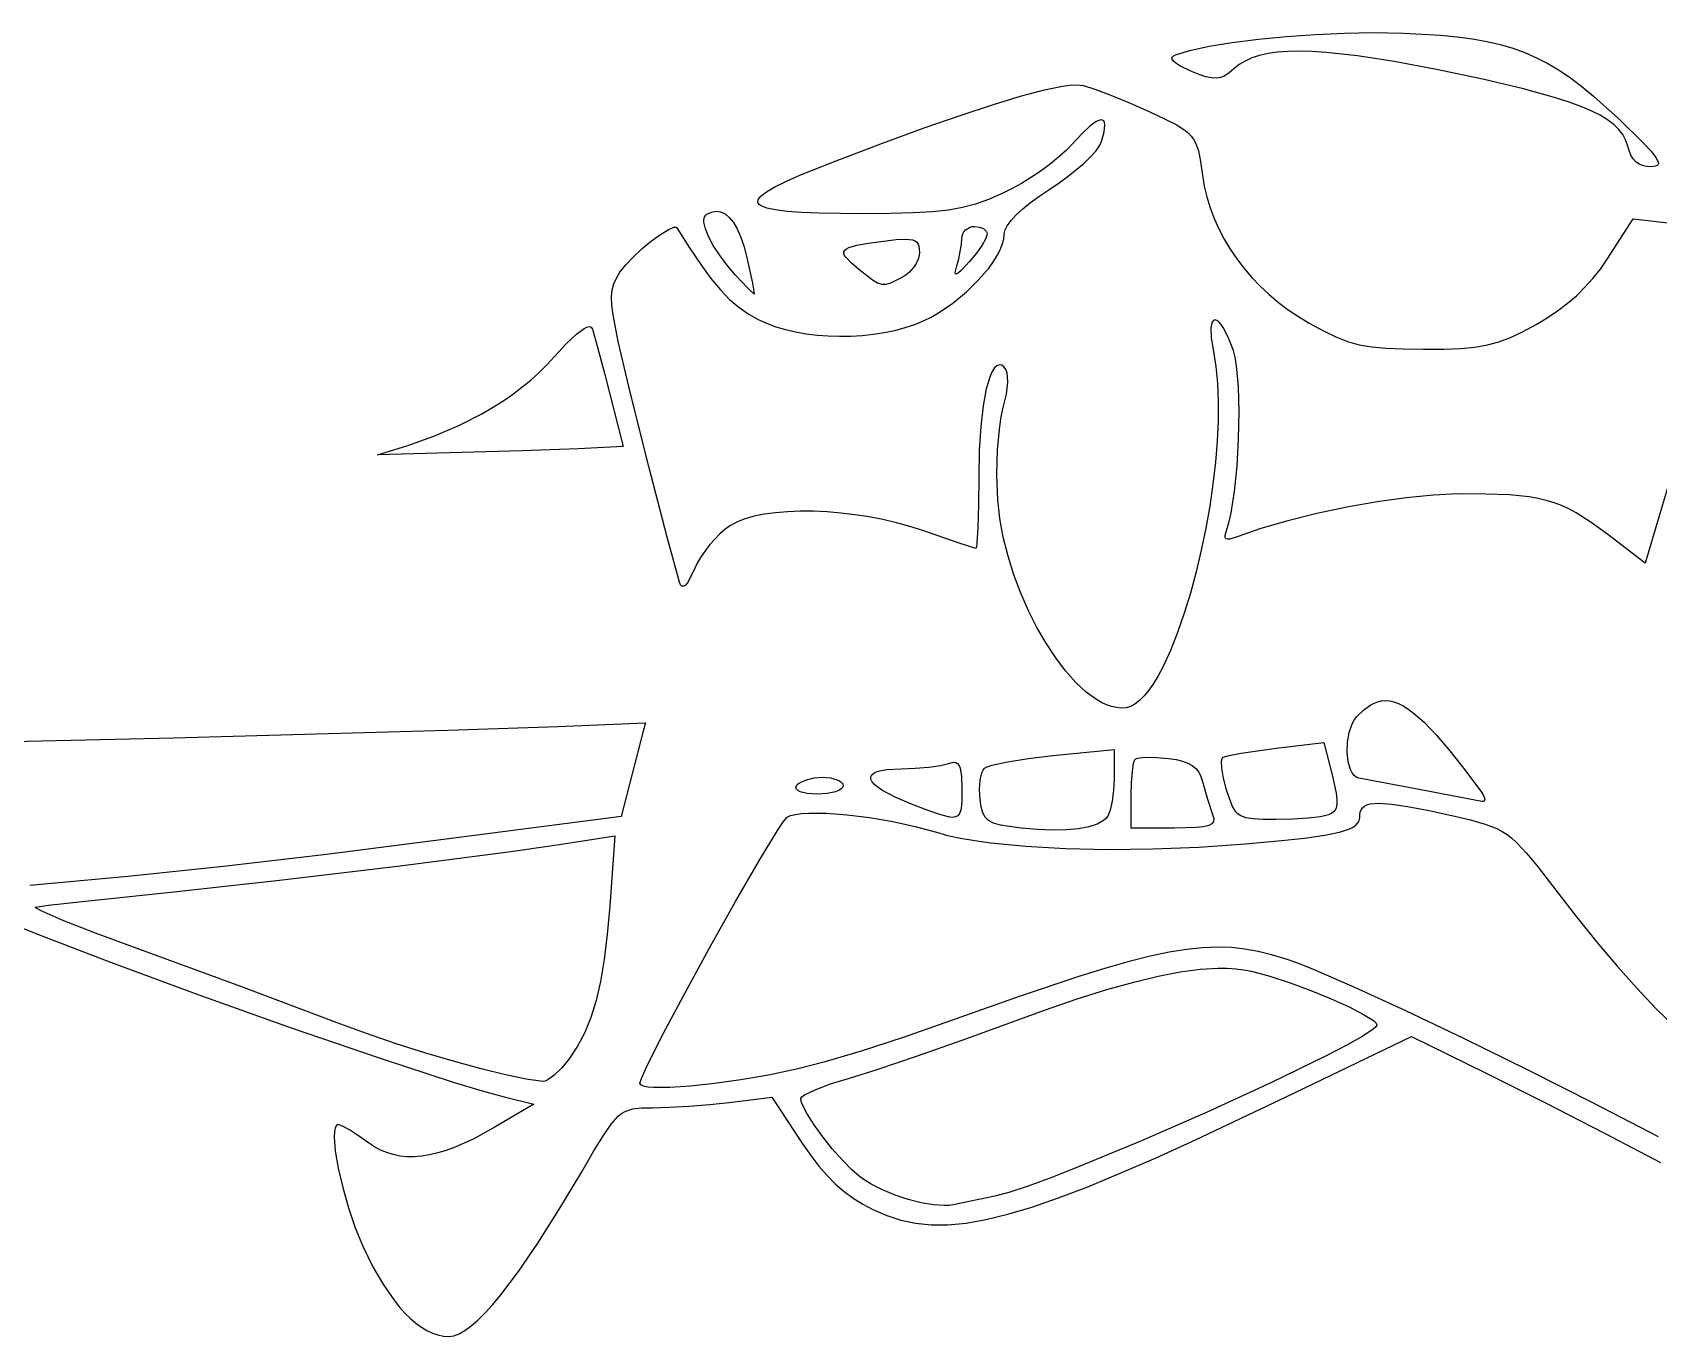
# Model space of a CAD drawing. Extents: x -996 to 1206, y -603 to 900.
# Drawn here: x -230 to 300, y 128 to 552 of the extents above; entities that cross this region are included whole.
import ezdxf

# ---------------------------------------------------------------- set-up
doc = ezdxf.new("R2010")
doc.units = 0

msp = doc.modelspace()

# ---------------------------------------------------------------- linework, layer by layer
at = {"layer": 'Layer 1'}
for p, q in [((169.463377, 550.04179), (178.582103, 550.928569)), ((178.582103, 550.928569), (188.04726, 551.604852)), ((188.04726, 551.604852), (197.558858, 552.042029)), ((197.558858, 552.042029), (206.816906, 552.21149)), ((206.816906, 552.21149), (216.703518, 552.035101)), ((206.816906, 552.21149), (206.816906, 552.21149)), ((216.703518, 552.035101), (228.807764, 551.319644)), ((228.807764, 551.319644), (234.179927, 550.792719)), ((234.179927, 550.792719), (239.164832, 550.126645)), ((142.452601, 544.961906), (147.185695, 546.404573)), ((147.185695, 546.404573), (153.465183, 547.751182)), ((153.465183, 547.751182), (160.991074, 548.973124)), ((160.991074, 548.973124), (169.463377, 550.04179)), ((172.629833, 545.361577), (169.85269, 544.736445)), ((175.716813, 545.804105), (172.629833, 545.361577)), ((179.131064, 546.063969), (175.716813, 545.804105)), ((182.890022, 546.141108), (179.131064, 546.063969)), ((187.011119, 546.035464), (182.890022, 546.141108)), ((191.511792, 545.746975), (187.011119, 546.035464)), ((201.721601, 544.621226), (191.511792, 545.746975)), ((239.164832, 550.126645), (243.812019, 549.30166)), ((243.812019, 549.30166), (248.171022, 548.297999)), ((248.171022, 548.297999), (252.291381, 547.095899)), ((252.291381, 547.095899), (256.222633, 545.675597)), ((256.222633, 545.675597), (260.014314, 544.017329)), ((141.32287, 544.069142), (141.686531, 544.552805)), ((141.360408, 543.512305), (141.32287, 544.069142)), ((141.797937, 542.883682), (141.360408, 543.512305)), ((141.686531, 544.552805), (142.452601, 544.961906)), ((142.634249, 542.18466), (141.797937, 542.883682)), ((143.868135, 541.416626), (142.634249, 542.18466)), ((147.523795, 539.679073), (143.868135, 541.416626)), ((161.493795, 540.411073), (159.961474, 539.107415)), ((163.205937, 541.766023), (161.493795, 540.411073)), ((165.158177, 542.938608), (163.205937, 541.766023)), ((167.36795, 543.928769), (165.158177, 542.938608)), ((169.85269, 544.736445), (167.36795, 543.928769)), ((213.658925, 542.763382), (201.721601, 544.621226)), ((227.46324, 540.172962), (213.658925, 542.763382)), ((242.953511, 536.932328), (227.46324, 540.172962)), ((260.014314, 544.017329), (263.715963, 542.101333)), ((263.715963, 542.101333), (267.377117, 539.907844)), ((99.804911, 533.514413), (105.744352, 534.719954)), ((105.744352, 534.719954), (108.128559, 535.037205)), ((108.128559, 535.037205), (110.120517, 535.163518)), ((110.120517, 535.163518), (111.468428, 535.123312)), ((110.120517, 535.163518), (110.120517, 535.163518)), ((111.468428, 535.123312), (112.545851, 534.951851)), ((112.545851, 534.951851), (116.195969, 533.785342)), ((150.208807, 538.596285), (147.523795, 539.679073)), ((152.418506, 537.838188), (150.208807, 538.596285)), ((154.25644, 537.410191), (152.418506, 537.838188)), ((155.826156, 537.317706), (154.25644, 537.410191)), ((157.231202, 537.566141), (155.826156, 537.317706)), ((158.575125, 538.160907), (157.231202, 537.566141)), ((159.961474, 539.107415), (158.575125, 538.160907)), ((255.815587, 533.904424), (242.953511, 536.932328)), ((267.377117, 539.907844), (271.047313, 537.417099)), ((271.047313, 537.417099), (274.776088, 534.609335)), ((83.281971, 528.831559), (92.313637, 531.550434)), ((92.313637, 531.550434), (99.804911, 533.514413)), ((116.195969, 533.785342), (121.485575, 531.776382)), ((121.485575, 531.776382), (127.705027, 529.207621)), ((266.260975, 531.005334), (255.815587, 533.904424)), ((270.643507, 529.577869), (266.260975, 531.005334)), ((274.501181, 528.151139), (270.643507, 529.577869)), ((274.776088, 534.609335), (278.61298, 531.464789)), ((278.61298, 531.464789), (286.809265, 524.086295)), ((60.643234, 521.143281), (72.721356, 525.361328)), ((72.721356, 525.361328), (83.281971, 528.831559)), ((127.705027, 529.207621), (134.144684, 526.361712)), ((134.144684, 526.361712), (139.103313, 524.055252)), ((277.860437, 526.714653), (274.501181, 528.151139)), ((280.747712, 525.257921), (277.860437, 526.714653)), ((283.189445, 523.770455), (280.747712, 525.257921)), ((286.809265, 524.086295), (294.798671, 516.325637)), ((47.059048, 516.180961), (60.643234, 521.143281)), ((112.059177, 519.303139), (108.956351, 515.945962)), ((114.645557, 521.730083), (112.059177, 519.303139)), ((116.699595, 523.225702), (114.645557, 521.730083)), ((117.522021, 523.623922), (116.699595, 523.225702)), ((118.205401, 523.7889), (117.522021, 523.623922)), ((118.74775, 523.7205), (118.205401, 523.7889)), ((118.428434, 516.695601), (119.27449, 519.873028)), ((119.147081, 523.418584), (118.74775, 523.7205)), ((119.401406, 522.883015), (119.147081, 523.418584)), ((119.27449, 519.873028), (119.508741, 522.113658)), ((119.508741, 522.113658), (119.401406, 522.883015)), ((139.103313, 524.055252), (142.882031, 522.123615)), ((142.882031, 522.123615), (145.667792, 520.34209)), ((145.667792, 520.34209), (146.746735, 519.437397)), ((146.746735, 519.437397), (147.647546, 518.485966)), ((285.212074, 522.241765), (283.189445, 523.770455)), ((286.842038, 520.66136), (285.212074, 522.241765)), ((288.105775, 519.018751), (286.842038, 520.66136)), ((289.029723, 517.303448), (288.105775, 519.018751)), ((31.98024, 510.477907), (47.059048, 516.180961)), ((106.968177, 513.884695), (104.541565, 511.703204)), ((108.956351, 515.945962), (106.968177, 513.884695)), ((114.822933, 511.758183), (116.521875, 513.64539)), ((116.521875, 513.64539), (117.746674, 515.312313)), ((117.746674, 515.312313), (118.428434, 516.695601)), ((147.647546, 518.485966), (148.393595, 517.459706)), ((148.393595, 517.459706), (149.008249, 516.33053)), ((149.008249, 516.33053), (149.936852, 513.651072)), ((149.936852, 513.651072), (150.620309, 510.222879)), ((289.64032, 515.504962), (289.029723, 517.303448)), ((290.156965, 513.791832), (289.64032, 515.504962)), ((290.78711, 512.330892), (290.156965, 513.791832)), ((294.798671, 516.325637), (297.31429, 513.618849)), ((297.31429, 513.618849), (298.918164, 511.584116)), ((20.2136, 505.756672), (31.98024, 510.477907)), ((101.770442, 509.467703), (98.748736, 507.244406)), ((104.541565, 511.703204), (101.770442, 509.467703)), ((107.5702, 505.408353), (112.718743, 509.714041)), ((112.718743, 509.714041), (114.822933, 511.758183)), ((150.620309, 510.222879), (151.245573, 505.82124)), ((291.537529, 511.115891), (290.78711, 512.330892)), ((292.414999, 510.140577), (291.537529, 511.115891)), ((293.426293, 509.398699), (292.414999, 510.140577)), ((294.578188, 508.884003), (293.426293, 509.398699)), ((295.877457, 508.59024), (294.578188, 508.884003)), ((297.330876, 508.511157), (295.877457, 508.59024)), ((298.81665, 508.684958), (297.330876, 508.511157)), ((299.304715, 508.894616), (298.81665, 508.684958)), ((298.918164, 511.584116), (299.666027, 510.138709)), ((299.613611, 509.199899), (299.304715, 508.894616)), ((299.736371, 509.61115), (299.613611, 509.199899)), ((299.666027, 510.138709), (299.736371, 509.61115)), ((12.034327, 501.935049), (15.672923, 503.738611)), ((15.672923, 503.738611), (20.2136, 505.756672)), ((92.329285, 503.099281), (89.119394, 501.309883)), ((95.570375, 505.099527), (92.329285, 503.099281)), ((98.748736, 507.244406), (95.570375, 505.099527)), ((101.627407, 501.235129), (104.663637, 503.273508)), ((104.663637, 503.273508), (107.5702, 505.408353)), ((151.245573, 505.82124), (151.847309, 502.235855)), ((6.478788, 497.161541), (6.58343, 497.707308)), ((6.58343, 497.707308), (6.918833, 498.296295)), ((6.918833, 498.296295), (7.48434, 498.929802)), ((7.48434, 498.929802), (9.303053, 500.335581)), ((9.303053, 500.335581), (12.034327, 501.935049)), ((81.588963, 497.894671), (77.414129, 496.390579)), ((86.034629, 499.797545), (81.588963, 497.894671)), ((89.119394, 501.309883), (86.034629, 499.797545)), ((95.3133, 496.845096), (98.275918, 499.002443)), ((98.275918, 499.002443), (101.627407, 501.235129)), ((151.847309, 502.235855), (152.6935, 498.678495)), ((152.6935, 498.678495), (153.776636, 495.159571)), ((-10.88351, 492.054712), (-10.573606, 492.646202)), ((-10.573606, 492.646202), (-10.097316, 493.077129)), ((-10.097316, 493.077129), (-8.611952, 493.784575)), ((-8.611952, 493.784575), (-7.160455, 494.056073)), ((-7.160455, 494.056073), (-5.634504, 493.867092)), ((-7.160455, 494.056073), (-7.160455, 494.056073)), ((-5.634504, 493.867092), (-4.167521, 493.187191)), ((-4.167521, 493.187191), (-2.769579, 492.02692)), ((6.605562, 496.657693), (6.478788, 497.161541)), ((6.964406, 496.194464), (6.605562, 496.657693)), ((7.555975, 495.770553), (6.964406, 496.194464)), ((9.439911, 495.035483), (7.555975, 495.770553)), ((12.262609, 494.442079), (9.439911, 495.035483)), ((16.029309, 493.979936), (12.262609, 494.442079)), ((20.745252, 493.638649), (16.029309, 493.979936)), ((26.415677, 493.407814), (20.745252, 493.638649)), ((40.640934, 493.235879), (26.415677, 493.407814)), ((49.720151, 493.286494), (40.640934, 493.235879)), ((57.204664, 493.467544), (49.720151, 493.286494)), ((63.405396, 493.823752), (57.204664, 493.467544)), ((68.633269, 494.399844), (63.405396, 493.823752)), ((73.199206, 495.240545), (68.633269, 494.399844)), ((77.414129, 496.390579), (73.199206, 495.240545)), ((88.937428, 491.001556), (90.62618, 492.827006)), ((90.62618, 492.827006), (92.757429, 494.780735)), ((92.757429, 494.780735), (95.3133, 496.845096)), ((153.776636, 495.159571), (155.089209, 491.689498)), ((-25.203359, 486.480771), (-22.68896, 488.030909)), ((-22.68896, 488.030909), (-20.810927, 488.814434)), ((-20.810927, 488.814434), (-20.190521, 488.856461)), ((-20.190521, 488.856461), (-19.825178, 488.632129)), ((-19.825178, 488.632129), (-15.721752, 482.160884)), ((-11.032365, 491.313959), (-10.88351, 492.054712)), ((-11.025507, 490.435242), (-11.032365, 491.313959)), ((-10.565995, 488.309108), (-11.025507, 490.435242)), ((-9.547664, 485.766702), (-10.565995, 488.309108)), ((-2.769579, 492.02692), (-1.45075, 490.396833)), ((-1.45075, 490.396833), (-0.221109, 488.30748)), ((-0.221109, 488.30748), (0.909272, 485.769414)), ((73.237565, 486.710692), (73.620006, 487.374246)), ((73.620006, 487.374246), (74.126061, 487.95288)), ((74.126061, 487.95288), (75.441251, 488.791658)), ((75.441251, 488.791658), (76.216501, 489.019939)), ((76.216501, 489.019939), (77.047601, 489.099573)), ((77.047601, 489.099573), (78.653935, 488.906181)), ((77.047601, 489.099573), (77.047601, 489.099573)), ((78.653935, 488.906181), (79.969119, 488.379561)), ((79.969119, 488.379561), (80.857621, 487.599989)), ((80.857621, 487.599989), (81.099511, 487.140432)), ((81.099511, 487.140432), (81.183906, 486.64774)), ((86.704907, 486.471351), (86.958916, 487.806082)), ((86.958916, 487.806082), (87.709048, 489.322033)), ((87.709048, 489.322033), (88.937428, 491.001556)), ((155.089209, 491.689498), (156.62371, 488.278689)), ((156.62371, 488.278689), (158.372631, 484.937557)), ((283.034542, 478.410407), (291.527682, 491.516073)), ((291.527682, 491.516073), (305.656432, 489.919768)), ((-34.005553, 479.222862), (-31.117575, 481.87753)), ((-31.117575, 481.87753), (-28.098204, 484.363239)), ((-28.098204, 484.363239), (-25.203359, 486.480771)), ((-15.721752, 482.160884), (-12.06465, 476.719355)), ((-8.0132, 482.898415), (-9.547664, 485.766702)), ((-6.005293, 479.794639), (-8.0132, 482.898415)), ((0.909272, 485.769414), (1.930319, 482.793187)), ((1.930319, 482.793187), (2.831961, 479.389351)), ((34.814255, 481.369824), (35.361775, 481.823029)), ((35.361775, 481.823029), (36.186024, 482.233265)), ((36.186024, 482.233265), (38.697121, 482.962477)), ((38.697121, 482.962477), (42.412379, 483.632758)), ((42.412379, 483.632758), (47.396629, 484.319406)), ((47.396629, 484.319406), (51.551289, 484.788396)), ((51.551289, 484.788396), (54.610934, 484.945601)), ((54.610934, 484.945601), (56.902538, 484.697074)), ((54.610934, 484.945601), (54.610934, 484.945601)), ((56.902538, 484.697074), (57.690465, 484.387746)), ((57.690465, 484.387746), (58.275353, 483.944005)), ((58.275353, 483.944005), (58.683861, 483.357573)), ((58.683861, 483.357573), (58.942646, 482.620171)), ((58.942646, 482.620171), (59.117684, 480.659351)), ((72.440743, 480.943175), (72.785, 483.274209)), ((72.785, 483.274209), (72.911295, 485.192545)), ((72.911295, 485.192545), (72.995681, 485.978147)), ((72.995681, 485.978147), (73.237565, 486.710692)), ((79.498591, 483.004582), (77.673146, 480.408476)), ((80.731333, 485.182129), (79.498591, 483.004582)), ((81.183906, 486.64774), (80.731333, 485.182129)), ((85.377713, 481.468606), (86.101025, 483.254859)), ((86.101025, 483.254859), (86.550431, 484.92998)), ((86.550431, 484.92998), (86.704907, 486.471351)), ((158.372631, 484.937557), (160.328463, 481.676516)), ((-38.363649, 474.203518), (-36.506217, 476.598452)), ((-36.506217, 476.598452), (-34.005553, 479.222862)), ((-12.06465, 476.719355), (-8.744916, 472.184672)), ((-3.56663, 476.545765), (-6.005293, 479.794639)), ((-0.7399, 473.242184), (-3.56663, 476.545765)), ((2.831961, 479.389351), (4.743131, 470.66364)), ((34.516985, 480.296858), (34.53536, 480.864238)), ((34.751027, 479.658272), (34.516985, 480.296858)), ((34.53536, 480.864238), (34.814255, 481.369824)), ((35.229382, 478.939067), (34.751027, 479.658272)), ((36.886614, 477.221155), (35.229382, 478.939067)), ((39.423851, 475.067823), (36.886614, 477.221155)), ((58.203171, 477.293134), (57.550261, 476.180544)), ((58.696636, 478.432308), (58.203171, 477.293134)), ((59.008769, 479.565301), (58.696636, 478.432308)), ((59.117684, 480.659351), (59.008769, 479.565301)), ((71.306128, 476.223185), (71.930471, 478.494486)), ((71.930471, 478.494486), (72.440743, 480.943175)), ((75.442462, 477.687184), (72.731684, 474.765816)), ((77.673146, 480.408476), (75.442462, 477.687184)), ((81.774631, 475.669232), (83.193489, 477.653174)), ((83.193489, 477.653174), (84.401526, 479.593838)), ((84.401526, 479.593838), (85.377713, 481.468606)), ((160.328463, 481.676516), (162.483697, 478.505978)), ((162.483697, 478.505978), (164.830825, 475.436357)), ((280.809784, 475.200684), (283.034542, 478.410407)), ((-40.346954, 470.39325), (-39.513178, 472.277132)), ((-39.513178, 472.277132), (-38.363649, 474.203518)), ((-8.744916, 472.184672), (-5.653593, 468.433968)), ((3.370025, 468.857696), (-0.7399, 473.242184)), ((43.899005, 471.569553), (39.423851, 475.067823)), ((45.479568, 470.617934), (43.899005, 471.569553)), ((53.781906, 472.651295), (49.684101, 470.59803)), ((54.853729, 473.329914), (53.781906, 472.651295)), ((55.853653, 474.16617), (54.853729, 473.329914)), ((57.550261, 476.180544), (55.853653, 474.16617)), ((70.794139, 474.078951), (71.306128, 476.223185)), ((70.883843, 473.620288), (70.794139, 474.078951)), ((71.225783, 473.578117), (70.883843, 473.620288)), ((71.836288, 473.958079), (71.225783, 473.578117)), ((72.731684, 474.765816), (71.836288, 473.958079)), ((74.411539, 467.753047), (78.388562, 471.661987)), ((78.388562, 471.661987), (81.774631, 475.669232)), ((164.830825, 475.436357), (167.362337, 472.478067)), ((167.362337, 472.478067), (170.070727, 469.64152)), ((275.80444, 469.27088), (278.400615, 472.154911)), ((278.400615, 472.154911), (280.809784, 475.200684)), ((-41.081569, 466.157344), (-40.868558, 468.402959)), ((-40.989565, 463.507493), (-41.081569, 466.157344)), ((-40.868558, 468.402959), (-40.346954, 470.39325)), ((-5.653593, 468.433968), (-2.681728, 465.344374)), ((5.310239, 467.033295), (3.370025, 468.857696)), ((4.743131, 470.66364), (5.235766, 468.008548)), ((5.235766, 468.008548), (5.310239, 467.033295)), ((46.854444, 470.158536), (45.479568, 470.617934)), ((48.197875, 470.161766), (46.854444, 470.158536)), ((49.684101, 470.59803), (48.197875, 470.161766)), ((70.011785, 464.123359), (74.411539, 467.753047)), ((170.070727, 469.64152), (172.948484, 466.93713)), ((172.948484, 466.93713), (175.9881, 464.375311)), ((270.040685, 463.979218), (273.018662, 466.546384)), ((273.018662, 466.546384), (275.80444, 469.27088)), ((-40.596127, 460.304491), (-40.989565, 463.507493)), ((-2.681728, 465.344374), (0.279637, 462.793022)), ((0.279637, 462.793022), (3.339455, 460.657045)), ((3.339455, 460.657045), (6.606683, 458.813573)), ((62.987512, 459.598241), (65.357518, 460.953868)), ((65.357518, 460.953868), (70.011785, 464.123359)), ((175.9881, 464.375311), (179.182067, 461.966475)), ((179.182067, 461.966475), (182.522875, 459.721035)), ((263.497751, 459.308047), (266.867914, 461.567175)), ((266.867914, 461.567175), (270.040685, 463.979218)), ((-52.558302, 454.067886), (-50.080469, 455.889759)), ((-50.080469, 455.889759), (-49.12263, 456.338516)), ((-49.12263, 456.338516), (-48.356094, 456.476434)), ((-48.356094, 456.476434), (-47.729716, 456.259638)), ((-48.356094, 456.476434), (-48.356094, 456.476434)), ((-47.729716, 456.259638), (-47.350649, 455.647407)), ((-47.350649, 455.647407), (-45.648429, 449.74808)), ((-38.91926, 451.643379), (-40.596127, 460.304491)), ((6.606683, 458.813573), (9.360532, 457.551443)), ((9.360532, 457.551443), (12.333392, 456.453364)), ((12.333392, 456.453364), (15.496099, 455.519549)), ((15.496099, 455.519549), (18.819487, 454.750213)), ((47.691228, 454.542472), (51.14829, 455.263087)), ((51.14829, 455.263087), (54.474377, 456.150323)), ((54.474377, 456.150323), (57.640323, 457.204395)), ((57.640323, 457.204395), (60.616962, 458.425517)), ((60.616962, 458.425517), (62.987512, 459.598241)), ((154.183999, 457.166898), (154.024045, 456.043793)), ((154.024045, 456.043793), (154.117887, 452.855892)), ((154.465766, 457.975494), (154.183999, 457.166898)), ((154.857269, 458.469121), (154.465766, 457.975494)), ((155.346431, 458.647319), (154.857269, 458.469121)), ((155.921175, 458.509631), (155.346431, 458.647319)), ((156.569425, 458.055597), (155.921175, 458.509631)), ((157.279102, 457.284757), (156.569425, 458.055597)), ((158.038131, 456.196653), (157.279102, 457.284757)), ((159.655932, 453.066814), (158.038131, 456.196653)), ((182.522875, 459.721035), (186.003017, 457.649406)), ((186.003017, 457.649406), (190.646476, 455.139182)), ((255.474217, 454.819881), (259.927601, 457.199629)), ((259.927601, 457.199629), (263.497751, 459.308047)), ((-59.680261, 446.783851), (-55.766072, 451.027142)), ((-55.766072, 451.027142), (-52.558302, 454.067886)), ((-34.925505, 434.716754), (-38.91926, 451.643379)), ((18.819487, 454.750213), (22.27439, 454.14557)), ((22.27439, 454.14557), (25.831643, 453.705834)), ((25.831643, 453.705834), (29.46208, 453.43122)), ((29.46208, 453.43122), (33.136536, 453.321941)), ((33.136536, 453.321941), (36.825844, 453.378213)), ((36.825844, 453.378213), (40.500839, 453.600249)), ((40.500839, 453.600249), (44.132355, 453.988264)), ((44.132355, 453.988264), (47.691228, 454.542472)), ((154.117887, 452.855892), (154.843906, 448.415462)), ((161.326212, 448.662407), (159.655932, 453.066814)), ((190.646476, 455.139182), (194.728776, 453.170918)), ((194.728776, 453.170918), (198.532069, 451.680262)), ((198.532069, 451.680262), (202.338505, 450.602857)), ((202.338505, 450.602857), (206.430237, 449.874349)), ((239.956114, 449.809621), (244.026255, 450.50355)), ((244.026255, 450.50355), (247.79101, 451.530679)), ((247.79101, 451.530679), (251.517842, 452.949843)), ((251.517842, 452.949843), (255.474217, 454.819881)), ((-62.126488, 444.130076), (-59.680261, 446.783851)), ((-45.648429, 449.74808), (-43.286589, 440.882626)), ((154.843906, 448.415462), (155.664813, 443.517616)), ((161.888348, 446.487054), (161.326212, 448.662407)), ((162.345031, 443.746325), (161.888348, 446.487054)), ((206.430237, 449.874349), (211.089415, 449.430383)), ((211.089415, 449.430383), (216.598189, 449.206604)), ((216.598189, 449.206604), (223.238712, 449.138657)), ((223.238712, 449.138657), (229.829807, 449.186011)), ((229.829807, 449.186011), (235.31312, 449.390054)), ((235.31312, 449.390054), (239.956114, 449.809621)), ((-67.443352, 439.098334), (-64.71324, 441.568602)), ((-64.71324, 441.568602), (-62.126488, 444.130076)), ((-43.286589, 440.882626), (-37.349427, 417.43274)), ((82.100463, 440.383673), (80.869394, 436.233742)), ((82.786192, 441.905835), (82.100463, 440.383673)), ((83.513125, 443.035338), (82.786192, 441.905835)), ((84.277065, 443.754089), (83.513125, 443.035338)), ((85.07382, 444.043996), (84.277065, 443.754089)), ((85.899193, 443.886966), (85.07382, 444.043996)), ((86.74899, 443.264907), (85.899193, 443.886966)), ((87.27621, 442.496031), (86.74899, 443.264907)), ((87.636471, 441.424085), (87.27621, 442.496031)), ((87.830375, 440.068379), (87.636471, 441.424085)), ((87.858525, 438.448227), (87.830375, 440.068379)), ((155.664813, 443.517616), (156.184027, 438.073767)), ((162.953443, 436.88845), (162.345031, 443.746325)), ((-76.522218, 432.223832), (-73.345005, 434.427043)), ((-73.345005, 434.427043), (-70.319662, 436.718179)), ((-70.319662, 436.718179), (-67.443352, 439.098334)), ((-28.977789, 410.933403), (-34.925505, 434.716754)), ((80.869394, 436.233742), (79.853478, 430.730284)), ((86.325656, 429.709406), (87.419978, 434.491834)), ((87.419978, 434.491834), (87.858525, 438.448227)), ((156.184027, 438.073767), (156.413323, 432.15738)), ((163.174253, 428.728213), (162.953443, 436.88845)), ((-83.343599, 428.076807), (-79.854137, 430.107451)), ((-79.854137, 430.107451), (-76.522218, 432.223832)), ((79.853478, 430.730284), (79.086274, 424.018041)), ((85.745633, 427.129437), (86.325656, 429.709406)), ((156.413323, 432.15738), (156.364477, 425.841917)), ((-98.933603, 420.789721), (-90.806497, 424.268354)), ((-90.806497, 424.268354), (-83.343599, 428.076807)), ((79.086274, 424.018041), (78.601341, 416.241751)), ((84.584603, 416.501553), (85.25759, 423.987286)), ((85.25759, 423.987286), (85.745633, 427.129437)), ((156.364477, 425.841917), (156.049262, 419.200841)), ((163.030266, 419.90504), (163.174253, 428.728213)), ((-107.747608, 417.632156), (-98.933603, 420.789721)), ((156.049262, 419.200841), (155.479454, 412.307615)), ((162.544288, 411.058359), (163.030266, 419.90504)), ((-117.271205, 414.786906), (-107.747608, 417.632156)), ((-70.315082, 416.074612), (-117.271205, 414.786906)), ((-51.896688, 416.745409), (-70.315082, 416.074612)), ((-37.349427, 417.43274), (-51.896688, 416.745409)), ((78.601341, 416.241751), (78.432239, 407.546157)), ((84.36101, 408.222438), (84.584603, 416.501553)), ((-23.013419, 387.90603), (-28.977789, 410.933403)), ((84.641128, 400.120173), (84.36101, 408.222438)), ((155.479454, 412.307615), (154.666828, 405.235701)), ((161.739125, 402.827601), (162.544288, 411.058359)), ((304.351154, 409.477629), (295.399404, 379.517951)), ((78.432239, 407.546157), (78.356647, 398.512349)), ((154.666828, 405.235701), (153.623157, 398.058563)), ((160.637581, 395.852192), (161.739125, 402.827601)), ((78.356647, 398.512349), (78.151284, 391.114594)), ((85.311293, 394.052885), (84.641128, 400.120173)), ((153.623157, 398.058563), (152.360218, 390.849663)), ((198.311113, 397.679011), (188.506443, 395.60421)), ((208.132803, 399.423406), (198.311113, 397.679011)), ((217.628698, 400.770734), (208.132803, 399.423406)), ((226.455985, 401.654331), (217.628698, 400.770734)), ((234.271851, 402.007534), (226.455985, 401.654331)), ((243.557569, 401.992777), (234.271851, 402.007534)), ((251.240259, 401.699183), (243.557569, 401.992777)), ((257.669446, 401.032358), (251.240259, 401.699183)), ((260.523202, 400.529486), (257.669446, 401.032358)), ((263.194654, 399.897909), (260.523202, 400.529486)), ((265.727493, 399.125828), (263.194654, 399.897909)), ((268.16541, 398.201443), (265.727493, 399.125828)), ((270.552094, 397.112955), (268.16541, 398.201443)), ((272.931237, 395.848566), (270.552094, 397.112955)), ((-0.376258, 392.869105), (-2.583149, 391.66234)), ((2.254806, 393.896715), (-0.376258, 392.869105)), ((5.268274, 394.74623), (2.254806, 393.896715)), ((8.622379, 395.418711), (5.268274, 394.74623)), ((12.275353, 395.91522), (8.622379, 395.418711)), ((16.185427, 396.236816), (12.275353, 395.91522)), ((20.310834, 396.384561), (16.185427, 396.236816)), ((24.609805, 396.359516), (20.310834, 396.384561)), ((29.040573, 396.162742), (24.609805, 396.359516)), ((33.561369, 395.795298), (29.040573, 396.162742)), ((38.130426, 395.258247), (33.561369, 395.795298)), ((42.705976, 394.55265), (38.130426, 395.258247)), ((47.24625, 393.679566), (42.705976, 394.55265)), ((51.709481, 392.640057), (47.24625, 393.679566)), ((56.0539, 391.435183), (51.709481, 392.640057)), ((86.434447, 387.915138), (85.311293, 394.052885)), ((159.262462, 390.771562), (159.982793, 393.035066)), ((159.982793, 393.035066), (160.637581, 395.852192)), ((179.061605, 393.265668), (170.319415, 390.730046)), ((188.506443, 395.60421), (179.061605, 393.265668)), ((277.841662, 392.744885), (272.931237, 395.848566)), ((283.246209, 388.796006), (277.841662, 392.744885)), ((-18.969706, 373.24734), (-23.013419, 387.90603)), ((-5.862821, 389.016019), (-9.106141, 385.533059)), ((-4.204138, 390.472064), (-5.862821, 389.016019)), ((-2.583149, 391.66234), (-4.204138, 390.472064)), ((60.23774, 390.066006), (56.0539, 391.435183)), ((72.023643, 385.981006), (60.23774, 390.066006)), ((78.151284, 391.114594), (77.848274, 386.116193)), ((87.968928, 381.774493), (86.434447, 387.915138)), ((152.360218, 390.849663), (150.889784, 383.682465)), ((158.610949, 388.560176), (159.262462, 390.771562)), ((158.620973, 387.868168), (158.610949, 388.560176)), ((158.874643, 387.435918), (158.620973, 387.868168)), ((159.386804, 387.251401), (158.874643, 387.435918)), ((160.172302, 387.302593), (159.386804, 387.251401)), ((162.622684, 388.064007), (160.172302, 387.302593)), ((170.319415, 390.730046), (162.622684, 388.064007)), ((295.399404, 379.517951), (283.246209, 388.796006)), ((-11.938855, 381.666337), (-13.084279, 379.730589)), ((-9.106141, 385.533059), (-11.938855, 381.666337)), ((77.479739, 384.280451), (72.023643, 385.981006)), ((77.670189, 384.755283), (77.479739, 384.280451)), ((77.848274, 386.116193), (77.670189, 384.755283)), ((89.873076, 375.698511), (87.968928, 381.774493)), ((150.889784, 383.682465), (149.22363, 376.630431)), ((-13.986705, 377.868729), (-15.689768, 374.296173)), ((-13.084279, 379.730589), (-13.986705, 377.868729)), ((149.22363, 376.630431), (147.373532, 369.767024)), ((-18.613837, 372.414549), (-18.969706, 373.24734)), ((-18.181599, 371.984894), (-18.613837, 372.414549)), ((-17.673031, 371.958302), (-18.181599, 371.984894)), ((-17.088176, 372.3347), (-17.673031, 371.958302)), ((-16.427074, 373.114015), (-17.088176, 372.3347)), ((-15.689768, 374.296173), (-16.427074, 373.114015)), ((92.105231, 369.754749), (89.873076, 375.698511)), ((94.623732, 364.010769), (92.105231, 369.754749)), ((147.373532, 369.767024), (145.351263, 363.165706)), ((97.386917, 358.53413), (94.623732, 364.010769)), ((145.351263, 363.165706), (143.168599, 356.899942)), ((100.353127, 353.392393), (97.386917, 358.53413)), ((143.168599, 356.899942), (140.837315, 351.043193)), ((103.480701, 348.653116), (100.353127, 353.392393)), ((140.837315, 351.043193), (138.369184, 345.668923)), ((106.727978, 344.383861), (103.480701, 348.653116)), ((110.053297, 340.652186), (106.727978, 344.383861)), ((138.369184, 345.668923), (136.872008, 342.82992)), ((113.414998, 337.525651), (110.053297, 340.652186)), ((135.355114, 340.306865), (133.828372, 338.110806)), ((136.872008, 342.82992), (135.355114, 340.306865)), ((116.771421, 335.071817), (113.414998, 337.525651)), ((118.434633, 334.118276), (116.771421, 335.071817)), ((120.080903, 333.358244), (118.434633, 334.118276)), ((129.287763, 333.595081), (127.820333, 332.817482)), ((130.784827, 334.743866), (129.287763, 333.595081)), ((132.301653, 336.25279), (130.784827, 334.743866)), ((133.828372, 338.110806), (132.301653, 336.25279)), ((206.06907, 333.363128), (207.226025, 333.951644)), ((207.226025, 333.951644), (208.397058, 334.376814)), ((208.397058, 334.376814), (209.587653, 334.63536)), ((209.587653, 334.63536), (210.803295, 334.724007)), ((210.803295, 334.724007), (212.175826, 334.621432)), ((210.803295, 334.724007), (210.803295, 334.724007)), ((212.175826, 334.621432), (213.592239, 334.305065)), ((213.592239, 334.305065), (215.05976, 333.770542)), ((215.05976, 333.770542), (216.585617, 333.013502)), ((121.705023, 332.800167), (120.080903, 333.358244)), ((123.301785, 332.452491), (121.705023, 332.800167)), ((124.865982, 332.323659), (123.301785, 332.452491)), ((126.392407, 332.422118), (124.865982, 332.323659)), ((127.820333, 332.817482), (126.392407, 332.422118)), ((200.033657, 327.205047), (200.695681, 328.415592)), ((200.695681, 328.415592), (201.472323, 329.441145)), ((201.472323, 329.441145), (203.775453, 331.709166)), ((203.775453, 331.709166), (206.06907, 333.363128)), ((216.585617, 333.013502), (218.177039, 332.029582)), ((218.177039, 332.029582), (219.841253, 330.814421)), ((219.841253, 330.814421), (223.416967, 327.672924)), ((-183.763696, 322.646996), (-94.413661, 325.104428)), ((-94.413661, 325.104428), (-58.562581, 326.313706)), ((-58.562581, 326.313706), (-30.099816, 327.509673)), ((-30.787761, 324.810952), (-37.984427, 297.056146)), ((-30.099816, 327.509673), (-30.787761, 324.810952)), ((198.508882, 321.179942), (199.048891, 324.362379)), ((199.048891, 324.362379), (200.033657, 327.205047)), ((223.416967, 327.672924), (227.370582, 323.554115)), ((227.370582, 323.554115), (231.759918, 318.423097)), ((-289.115786, 320.139495), (-183.763696, 322.646996)), ((102.562239, 316.855785), (122.564739, 318.796063)), ((122.564739, 318.796063), (122.520656, 309.473924)), ((122.564739, 318.796063), (122.564739, 318.796063)), ((159.917001, 316.904843), (163.81918, 317.639879)), ((163.81918, 317.639879), (175.287407, 319.272341)), ((175.287407, 319.272341), (190.774351, 321.142063)), ((190.774351, 321.142063), (193.570101, 310.126563)), ((190.774351, 321.142063), (190.774351, 321.142063)), ((198.40449, 317.924536), (198.508882, 321.179942)), ((198.726571, 314.862959), (198.40449, 317.924536)), ((231.759918, 318.423097), (236.642799, 312.244971)), ((46.714663, 312.03636), (48.486898, 312.328273)), ((48.486898, 312.328273), (53.146906, 312.569563)), ((53.146906, 312.569563), (57.776513, 312.700482)), ((57.776513, 312.700482), (62.222824, 313.057606)), ((62.222824, 313.057606), (65.980864, 313.587424)), ((65.980864, 313.587424), (68.545656, 314.236424)), ((68.545656, 314.236424), (70.247795, 314.650952)), ((70.247795, 314.650952), (70.96106, 314.564076)), ((70.247795, 314.650952), (70.247795, 314.650952)), ((70.96106, 314.564076), (71.543863, 314.232775)), ((71.543863, 314.232775), (72.007101, 313.636545)), ((72.007101, 313.636545), (72.361675, 312.754881)), ((72.361675, 312.754881), (72.788422, 310.05323)), ((79.843694, 312.094211), (80.284351, 312.701841)), ((80.284351, 312.701841), (81.1512, 313.187211)), ((81.1512, 313.187211), (82.748592, 313.716178)), ((82.748592, 313.716178), (87.769855, 314.837063)), ((87.769855, 314.837063), (94.617837, 315.928823)), ((94.617837, 315.928823), (102.562239, 316.855785)), ((128.458058, 311.678771), (128.870327, 314.362979)), ((128.870327, 314.362979), (129.113168, 315.224421)), ((129.113168, 315.224421), (129.373351, 315.700452)), ((129.373351, 315.700452), (129.826988, 315.938304)), ((129.826988, 315.938304), (130.624671, 316.116885)), ((130.624671, 316.116885), (133.077517, 316.29134)), ((133.077517, 316.29134), (136.381108, 316.215528)), ((133.077517, 316.29134), (133.077517, 316.29134)), ((136.381108, 316.215528), (140.177184, 315.885674)), ((140.177184, 315.885674), (142.657235, 315.520979)), ((142.657235, 315.520979), (144.758742, 315.037876)), ((144.758742, 315.037876), (146.514963, 314.414116)), ((146.514963, 314.414116), (147.959159, 313.627452)), ((147.959159, 313.627452), (149.124586, 312.655635)), ((149.124586, 312.655635), (150.044505, 311.476417)), ((157.522506, 315.188638), (157.689084, 315.947663)), ((157.581402, 312.785153), (157.522506, 315.188638)), ((158.13246, 309.493344), (157.581402, 312.785153)), ((157.689084, 315.947663), (157.992462, 316.353091)), ((157.992462, 316.353091), (159.917001, 316.904843)), ((199.465985, 312.262011), (198.726571, 314.862959)), ((18.923517, 306.467931), (19.121489, 307.048563)), ((19.121489, 307.048563), (19.601447, 307.602747)), ((19.601447, 307.602747), (20.315051, 308.119911)), ((20.315051, 308.119911), (22.304515, 308.99772)), ((22.304515, 308.99772), (24.812514, 309.591075)), ((24.812514, 309.591075), (27.561683, 309.809063)), ((27.561683, 309.809063), (30.175491, 309.591083)), ((27.561683, 309.809063), (27.561683, 309.809063)), ((30.175491, 309.591083), (32.315075, 308.997741)), ((32.315075, 308.997741), (33.138234, 308.588715)), ((33.138234, 308.588715), (33.760276, 308.119935)), ((33.760276, 308.119935), (34.153683, 307.602764)), ((34.290934, 307.048563), (34.118987, 306.494378)), ((34.153683, 307.602764), (34.290934, 307.048563)), ((43.299614, 309.877805), (43.606113, 310.553146)), ((43.354772, 309.122772), (43.299614, 309.877805)), ((43.769679, 308.294516), (43.354772, 309.122772)), ((43.606113, 310.553146), (44.276181, 311.14233)), ((44.542422, 307.399501), (43.769679, 308.294516)), ((44.276181, 311.14233), (45.311727, 311.63889)), ((45.671093, 306.444195), (44.542422, 307.399501)), ((45.311727, 311.63889), (46.714663, 312.03636)), ((72.788422, 310.05323), (72.911295, 305.963785)), ((78.729311, 305.810567), (78.934147, 308.806638)), ((78.934147, 308.806638), (79.467918, 311.21472)), ((79.467918, 311.21472), (79.843694, 312.094211)), ((122.520656, 309.473924), (122.343786, 305.615379)), ((128.076906, 303.829479), (128.179324, 308.037661)), ((128.179324, 308.037661), (128.458058, 311.678771)), ((150.044505, 311.476417), (150.752173, 310.06755)), ((150.752173, 310.06755), (151.280851, 308.406785)), ((151.280851, 308.406785), (152.90747, 302.62481)), ((159.13899, 305.663924), (158.13246, 309.493344)), ((193.570101, 310.126563), (194.795964, 304.562708)), ((199.989334, 311.217648), (199.465985, 312.262011)), ((200.613588, 310.388492), (199.989334, 311.217648)), ((201.337604, 309.807893), (200.613588, 310.388492)), ((202.16024, 309.509202), (201.337604, 309.807893)), ((221.862879, 305.769757), (202.16024, 309.509202)), ((236.642799, 312.244971), (242.077045, 304.984841)), ((19.062402, 305.938356), (18.923517, 306.467931)), ((19.518319, 305.467963), (19.062402, 305.938356)), ((20.271446, 305.064875), (19.518319, 305.467963)), ((22.590026, 304.49312), (20.271446, 305.064875)), ((25.859545, 304.288091), (22.590026, 304.49312)), ((29.134718, 304.506062), (25.859545, 304.288091)), ((31.815478, 305.099409), (29.134718, 304.506062)), ((32.846795, 305.508437), (31.815478, 305.099409)), ((33.626119, 305.977214), (32.846795, 305.508437)), ((34.118987, 306.494378), (33.626119, 305.977214)), ((47.15378, 305.435064), (45.671093, 306.444195)), ((51.173564, 303.281193), (47.15378, 305.435064)), ((56.58649, 300.989618), (51.173564, 303.281193)), ((72.883971, 302.242392), (72.671869, 299.525471)), ((72.911295, 305.963785), (72.883971, 302.242392)), ((78.899684, 302.559479), (78.729311, 305.810567)), ((79.246525, 300.153755), (78.899684, 302.559479)), ((121.893664, 301.999812), (121.238893, 299.032293)), ((122.343786, 305.615379), (121.893664, 301.999812)), ((128.076906, 293.254951), (128.076906, 303.829479)), ((152.90747, 302.62481), (154.570517, 297.655868)), ((160.129777, 302.590856), (159.13899, 305.663924)), ((161.080883, 300.250005), (160.129777, 302.590856)), ((194.795964, 304.562708), (195.040796, 302.547047)), ((195.040796, 302.547047), (195.031941, 300.956478)), ((242.200517, 301.924479), (221.862879, 305.769757)), ((242.077045, 304.984841), (242.869216, 303.676012)), ((242.632312, 301.915708), (242.200517, 301.924479)), ((242.935252, 302.04416), (242.632312, 301.915708)), ((242.869216, 303.676012), (243.156718, 302.661894)), ((243.109875, 302.297125), (242.935252, 302.04416)), ((243.156718, 302.661894), (243.109875, 302.297125)), ((-37.984427, 297.056146), (-94.940371, 289.639007)), ((14.884211, 295.443665), (16.017045, 296.782729)), ((16.017045, 296.782729), (17.138617, 297.315582)), ((17.138617, 297.315582), (18.731733, 297.714879)), ((18.731733, 297.714879), (20.750127, 297.985276)), ((20.750127, 297.985276), (23.147533, 298.131426)), ((23.147533, 298.131426), (28.89432, 298.069601)), ((28.89432, 298.069601), (35.601965, 297.566633)), ((35.601965, 297.566633), (42.900345, 296.659754)), ((42.900345, 296.659754), (50.419333, 295.386194)), ((62.006924, 298.927798), (56.58649, 300.989618)), ((66.071246, 297.513852), (62.006924, 298.927798)), ((68.974679, 296.807213), (66.071246, 297.513852)), ((70.05207, 296.737707), (68.974679, 296.807213)), ((70.912446, 296.867315), (70.05207, 296.737707)), ((71.580211, 297.203466), (70.912446, 296.867315)), ((72.079768, 297.75359), (71.580211, 297.203466)), ((72.43552, 298.525115), (72.079768, 297.75359)), ((72.671869, 299.525471), (72.43552, 298.525115)), ((79.747098, 298.258646), (79.246525, 300.153755)), ((80.512797, 296.79621), (79.747098, 298.258646)), ((81.65502, 295.688504), (80.512797, 296.79621)), ((120.448073, 297.117896), (119.843545, 296.378796)), ((121.238893, 299.032293), (120.448073, 297.117896)), ((154.570517, 297.655868), (154.923297, 296.414188)), ((162.157554, 298.541977), (161.080883, 300.250005)), ((162.794616, 297.894212), (162.157554, 298.541977)), ((163.525037, 297.367381), (162.794616, 297.894212)), ((165.348578, 296.626823), (163.525037, 297.367381)), ((167.793425, 296.22091), (165.348578, 296.626823)), ((185.643519, 296.468355), (180.612997, 296.13706)), ((189.738131, 296.959046), (185.643519, 296.468355)), ((192.335379, 297.55884), (189.738131, 296.959046)), ((193.42112, 298.092183), (192.335379, 297.55884)), ((194.228318, 298.793361), (193.42112, 298.092183)), ((194.763187, 299.726688), (194.228318, 298.793361)), ((195.031941, 300.956478), (194.763187, 299.726688)), ((202.264139, 295.753973), (202.489078, 296.626834)), ((202.489078, 296.626834), (202.557129, 297.585313)), ((202.557129, 297.585313), (202.638902, 298.471215)), ((202.638902, 298.471215), (202.893577, 299.236935)), ((202.893577, 299.236935), (203.335153, 299.882467)), ((203.335153, 299.882467), (203.977631, 300.407807)), ((203.977631, 300.407807), (204.835012, 300.812947)), ((204.835012, 300.812947), (205.921295, 301.097883)), ((205.921295, 301.097883), (208.836573, 301.307118)), ((208.836573, 301.307118), (212.83507, 301.034814)), ((208.836573, 301.307118), (208.836573, 301.307118)), ((212.83507, 301.034814), (218.028325, 300.279258)), ((218.028325, 300.279258), (224.528114, 299.038827)), ((224.528114, 299.038827), (232.446212, 297.311896)), ((232.446212, 297.311896), (238.485977, 295.892489)), ((7.006571, 282.765651), (12.921822, 292.511083)), ((12.921822, 292.511083), (14.884211, 295.443665)), ((50.419333, 295.386194), (57.788803, 293.783183)), ((57.788803, 293.783183), (64.638628, 291.887952)), ((64.638628, 291.887952), (68.2818, 290.881074)), ((83.28516, 294.857588), (81.65502, 295.688504)), ((85.514614, 294.225517), (83.28516, 294.857588)), ((88.454777, 293.714351), (85.514614, 294.225517)), ((92.217045, 293.246146), (88.454777, 293.714351)), ((97.61393, 292.761673), (92.217045, 293.246146)), ((102.555471, 292.564577), (97.61393, 292.761673)), ((107.002483, 292.649518), (102.555471, 292.564577)), ((110.915777, 293.011157), (107.002483, 292.649518)), ((114.25617, 293.644154), (110.915777, 293.011157)), ((116.984474, 294.543169), (114.25617, 293.644154)), ((119.061504, 295.702863), (116.984474, 294.543169)), ((119.843545, 296.378796), (119.061504, 295.702863)), ((142.161573, 293.254951), (128.076906, 293.254951)), ((149.256845, 293.427046), (142.161573, 293.254951)), ((151.62392, 293.680776), (149.256845, 293.427046)), ((153.301181, 294.080614), (151.62392, 293.680776)), ((154.36155, 294.652301), (153.301181, 294.080614)), ((154.877948, 295.421579), (154.36155, 294.652301)), ((154.923297, 296.414188), (154.877948, 295.421579)), ((171.024822, 296.050251), (167.793425, 296.22091)), ((175.208017, 296.015452), (171.024822, 296.050251)), ((180.612997, 296.13706), (175.208017, 296.015452)), ((191.073025, 290.906323), (195.872826, 291.872849)), ((195.872826, 291.872849), (199.171562, 292.960876)), ((199.171562, 292.960876), (200.336023, 293.570182)), ((200.336023, 293.570182), (201.218809, 294.233539)), ((201.218809, 294.233539), (201.851115, 294.958839)), ((201.851115, 294.958839), (202.264139, 295.753973)), ((238.485977, 295.892489), (243.258909, 294.558522)), ((243.258909, 294.558522), (247.120677, 293.06215)), ((247.120677, 293.06215), (248.821021, 292.17561)), ((248.821021, 292.17561), (250.42695, 291.155525)), ((250.42695, 291.155525), (251.982922, 289.970916)), ((-94.940371, 289.639007), (-133.88859, 284.697635)), ((-73.889936, 285.65418), (-59.574593, 287.654796)), ((-59.574593, 287.654796), (-49.070455, 289.268563)), ((-49.070455, 289.268563), (-40.030538, 290.776702)), ((-40.030538, 290.776702), (-41.723872, 267.881423)), ((-40.030538, 290.776702), (-40.030538, 290.776702)), ((68.2818, 290.881074), (72.464837, 289.969831)), ((72.464837, 289.969831), (77.147485, 289.155743)), ((77.147485, 289.155743), (82.289492, 288.440327)), ((82.289492, 288.440327), (93.79057, 287.311584)), ((93.79057, 287.311584), (106.646048, 286.595749)), ((106.646048, 286.595749), (120.533902, 286.304967)), ((120.533902, 286.304967), (135.13211, 286.451383)), ((135.13211, 286.451383), (150.118647, 287.047144)), ((150.118647, 287.047144), (165.17149, 288.104396)), ((165.17149, 288.104396), (175.971931, 289.085232)), ((175.971931, 289.085232), (184.522585, 289.998162)), ((184.522585, 289.998162), (191.073025, 290.906323)), ((251.982922, 289.970916), (253.533396, 288.590801)), ((253.533396, 288.590801), (256.795684, 285.12013)), ((-167.450079, 280.766548), (-198.647639, 277.51019)), ((-133.88859, 284.697635), (-167.450079, 280.766548)), ((-149.189714, 276.281011), (-109.939509, 280.991958)), ((-109.939509, 280.991958), (-73.889936, 285.65418)), ((-0.73232, 269.347008), (7.006571, 282.765651)), ((256.795684, 285.12013), (260.569483, 280.495666)), ((-198.647639, 277.51019), (-230.504066, 274.593007)), ((-183.611094, 272.520452), (-149.189714, 276.281011)), ((260.569483, 280.495666), (265.210462, 274.469563)), ((-214.490784, 269.28375), (-183.611094, 272.520452)), ((265.210462, 274.469563), (272.630399, 264.894965)), ((-228.74979, 267.411577), (-228.696094, 267.546284)), ((-228.441314, 267.149948), (-228.74979, 267.411577)), ((-228.696094, 267.546284), (-224.417345, 268.145801)), ((-226.80572, 266.2736), (-228.441314, 267.149948)), ((-219.935066, 263.302269), (-226.80572, 266.2736)), ((-224.417345, 268.145801), (-214.490784, 269.28375)), ((-41.723872, 267.881423), (-42.531816, 258.590262)), ((-9.298465, 254.055731), (-0.73232, 269.347008)), ((272.630399, 264.894965), (279.669345, 256.144591)), ((-238.229265, 262.881385), (-228.580306, 258.983604)), ((-209.170078, 259.075098), (-219.935066, 263.302269)), ((-228.580306, 258.983604), (-204.199005, 249.60639)), ((-195.596705, 254.034895), (-209.170078, 259.075098)), ((-42.531816, 258.590262), (-43.507901, 250.450197)), ((151.302071, 254.306047), (146.104763, 253.763569)), ((156.138703, 254.491224), (151.302071, 254.306047)), ((160.709807, 254.336983), (156.138703, 254.491224)), ((165.110531, 253.861208), (160.709807, 254.336983)), ((279.669345, 256.144591), (286.367062, 248.18887)), ((-204.199005, 249.60639), (-175.486413, 239.008375)), ((-161.835769, 241.638496), (-195.596705, 254.034895)), ((-43.507901, 250.450197), (-44.688397, 243.323958)), ((-17.695474, 238.692394), (-9.298465, 254.055731)), ((127.397302, 249.813496), (119.805809, 247.662981)), ((134.247527, 251.535177), (127.397302, 249.813496)), ((140.451631, 252.845907), (134.247527, 251.535177)), ((146.104763, 253.763569), (140.451631, 252.845907)), ((169.436024, 253.081781), (165.110531, 253.861208)), ((173.781433, 252.016586), (169.436024, 253.081781)), ((178.241906, 250.683506), (173.781433, 252.016586)), ((182.272803, 249.25351), (178.241906, 250.683506)), ((187.456058, 247.194259), (182.272803, 249.25351)), ((111.377899, 245.065749), (91.632236, 238.459598)), ((119.805809, 247.662981), (111.377899, 245.065749)), ((128.898988, 243.14267), (136.839904, 245.070265)), ((136.839904, 245.070265), (144.010777, 246.457044)), ((144.010777, 246.457044), (150.471382, 247.315581)), ((150.471382, 247.315581), (156.28149, 247.658451)), ((156.28149, 247.658451), (159.273764, 247.629426)), ((156.28149, 247.658451), (156.28149, 247.658451)), ((159.273764, 247.629426), (162.091764, 247.444371)), ((162.091764, 247.444371), (164.745274, 247.106176)), ((164.745274, 247.106176), (167.244073, 246.617728)), ((167.244073, 246.617728), (173.198125, 245.009369)), ((173.198125, 245.009369), (179.79421, 242.85633)), ((200.842259, 241.400231), (187.456058, 247.194259)), ((286.367062, 248.18887), (292.763315, 240.99823)), ((-175.486413, 239.008375), (-145.378389, 228.255243)), ((-130.42101, 229.878451), (-161.835769, 241.638496)), ((-44.688397, 243.323958), (-46.109577, 237.074275)), ((-24.926961, 225.057574), (-17.695474, 238.692394)), ((91.632236, 238.459598), (67.399129, 229.851979)), ((110.467942, 237.614727), (120.128258, 240.661682)), ((120.128258, 240.661682), (128.898988, 243.14267)), ((179.79421, 242.85633), (186.589753, 240.348257)), ((186.589753, 240.348257), (193.142181, 237.674794)), ((217.525734, 233.725903), (200.842259, 241.400231)), ((292.763315, 240.99823), (298.897867, 234.5431)), ((-46.109577, 237.074275), (-47.807712, 231.563875)), ((88.239462, 229.772618), (99.858268, 233.989231)), ((99.858268, 233.989231), (110.467942, 237.614727)), ((193.142181, 237.674794), (199.008921, 235.025587)), ((199.008921, 235.025587), (203.747398, 232.590281)), ((236.631712, 224.595752), (217.525734, 233.725903)), ((298.897867, 234.5431), (304.810481, 228.793909)), ((-145.378389, 228.255243), (-116.810792, 218.412678)), ((-120.90032, 226.388326), (-130.42101, 229.878451)), ((-47.807712, 231.563875), (-49.819074, 226.655489)), ((67.399129, 229.851979), (53.775535, 225.112496)), ((73.004653, 224.216545), (88.239462, 229.772618)), ((206.882237, 227.762091), (203.508126, 225.534258)), ((203.747398, 232.590281), (206.915038, 230.55852)), ((207.766667, 228.557623), (206.882237, 227.762091)), ((206.915038, 230.55852), (207.77149, 229.753234)), ((208.069267, 229.119951), (207.766667, 228.557623)), ((207.77149, 229.753234), (208.069267, 229.119951)), ((-111.191866, 223.066363), (-120.90032, 226.388326)), ((-101.553806, 219.986104), (-111.191866, 223.066363)), ((-49.819074, 226.655489), (-52.179935, 222.211845)), ((-29.996538, 214.951845), (-24.926961, 225.057574)), ((53.775535, 225.112496), (40.131304, 220.678906)), ((58.145245, 218.989305), (73.004653, 224.216545)), ((178.550573, 205.739618), (219.375795, 225.398173)), ((198.227399, 222.562136), (191.320525, 218.971411)), ((203.508126, 225.534258), (198.227399, 222.562136)), ((219.375795, 225.398173), (243.373518, 213.597728)), ((257.285418, 214.434258), (236.631712, 224.595752)), ((-116.810792, 218.412678), (-92.719481, 210.546362)), ((-92.244299, 217.221091), (-101.553806, 219.986104)), ((-83.521504, 214.844867), (-92.244299, 217.221091)), ((-54.926566, 218.095673), (-57.331924, 215.171801)), ((-52.179935, 222.211845), (-54.926566, 218.095673)), ((28.051576, 217.048311), (19.121489, 214.717812)), ((40.131304, 220.678906), (28.051576, 217.048311)), ((45.36396, 214.677846), (58.145245, 218.989305)), ((191.320525, 218.971411), (173.750204, 210.436891)), ((-75.643581, 212.930972), (-83.521504, 214.844867)), ((-68.868687, 211.552949), (-75.643581, 212.930972)), ((-59.741573, 212.818407), (-61.875823, 211.275813)), ((-57.331924, 215.171801), (-59.741573, 212.818407)), ((-31.907816, 210.175784), (-31.409238, 211.78507)), ((-31.409238, 211.78507), (-29.996538, 214.951845)), ((9.988986, 212.851184), (0.950846, 211.294134)), ((19.121489, 214.717812), (9.988986, 212.851184)), ((30.205662, 209.946933), (36.363518, 211.869117)), ((36.363518, 211.869117), (45.36396, 214.677846)), ((243.373518, 213.597728), (262.944445, 203.833908)), ((278.612081, 203.6659), (257.285418, 214.434258)), ((-92.719481, 210.546362), (-83.269889, 207.687323)), ((-83.269889, 207.687323), (-76.040316, 205.721979)), ((-63.454983, 210.78434), (-68.868687, 211.552949)), ((-62.75227, 210.883666), (-63.454983, 210.78434)), ((-61.875823, 211.275813), (-62.75227, 210.883666)), ((-31.600292, 209.638853), (-31.907816, 210.175784)), ((-30.706564, 209.22931), (-31.600292, 209.638853)), ((-29.269908, 208.943308), (-30.706564, 209.22931)), ((-27.333602, 208.777002), (-29.269908, 208.943308)), ((-22.135156, 208.788095), (-27.333602, 208.777002)), ((-15.45745, 209.231825), (-22.135156, 208.788095)), ((-7.646707, 210.077426), (-15.45745, 209.231825)), ((0.950846, 211.294134), (-7.646707, 210.077426)), ((21.757132, 206.394441), (25.163588, 208.049127)), ((25.163588, 208.049127), (30.205662, 209.946933)), ((173.750204, 210.436891), (153.040901, 200.936181)), ((-66.383038, 203.349562), (-79.277038, 195.756006)), ((-76.040316, 205.721979), (-66.383038, 203.349562)), ((-36.711364, 200.974625), (-35.536916, 201.466105)), ((-35.536916, 201.466105), (-34.27862, 201.805799)), ((-34.27862, 201.805799), (-31.383389, 202.14462)), ((-31.383389, 202.14462), (-27.771483, 202.220673)), ((-27.771483, 202.220673), (-22.390791, 202.375219)), ((-22.390791, 202.375219), (-15.897251, 202.752842)), ((-15.897251, 202.752842), (-9.109896, 203.296534)), ((-9.109896, 203.296534), (-2.847761, 203.949284)), ((-2.847761, 203.949284), (11.034073, 205.616145)), ((11.034073, 205.616145), (21.088239, 190.473173)), ((20.506128, 205.201617), (20.829709, 205.726625)), ((20.64759, 204.294467), (20.506128, 205.201617)), ((21.054711, 203.135128), (20.64759, 204.294467)), ((20.829709, 205.726625), (21.757132, 206.394441)), ((22.562351, 200.19577), (21.054711, 203.135128)), ((148.995385, 191.770959), (178.550573, 205.739618)), ((262.944445, 203.833908), (282.199313, 193.967721)), ((299.736926, 192.715156), (278.612081, 203.6659)), ((-130.693569, 196.437113), (-131.114284, 195.629955)), ((-130.077038, 196.71734), (-130.693569, 196.437113)), ((-128.727826, 196.250837), (-130.077038, 196.71734)), ((-126.421883, 194.980911), (-128.727826, 196.250837)), ((-43.77655, 193.231125), (-41.206142, 196.916874)), ((-41.206142, 196.916874), (-38.935809, 199.421512)), ((-38.935809, 199.421512), (-37.833737, 200.30266)), ((-37.833737, 200.30266), (-36.711364, 200.974625)), ((24.82188, 196.655318), (22.562351, 200.19577)), ((27.626133, 192.78555), (24.82188, 196.655318)), ((153.040901, 200.936181), (131.436354, 191.474762)), ((-131.349306, 194.346153), (-131.408759, 192.635992)), ((-131.408759, 192.635992), (-131.041458, 188.137736)), ((-131.114284, 195.629955), (-131.349306, 194.346153)), ((-123.482892, 193.101936), (-126.421883, 194.980911)), ((-120.234538, 190.808284), (-123.482892, 193.101936)), ((-118.328626, 189.526788), (-120.234538, 190.808284)), ((-85.900567, 192.134573), (-92.019746, 189.379994)), ((-79.277038, 195.756006), (-85.900567, 192.134573)), ((-46.901222, 188.134679), (-43.77655, 193.231125)), ((30.767942, 188.858242), (27.626133, 192.78555)), ((131.436354, 191.474762), (111.180301, 183.058114)), ((136.164597, 185.950888), (148.995385, 191.770959)), ((282.199313, 193.967721), (300.431448, 184.386534)), ((-131.041458, 188.137736), (-130.093375, 182.537476)), ((-116.357305, 188.454804), (-118.328626, 189.526788)), ((-114.315909, 187.592886), (-116.357305, 188.454804)), ((-112.199768, 186.941587), (-114.315909, 187.592886)), ((-110.004215, 186.501463), (-112.199768, 186.941587)), ((-107.724584, 186.273066), (-110.004215, 186.501463)), ((-105.356206, 186.256952), (-107.724584, 186.273066)), ((-102.894413, 186.453673), (-105.356206, 186.256952)), ((-100.334538, 186.863784), (-102.894413, 186.453673)), ((-97.671914, 187.487838), (-100.334538, 186.863784)), ((-94.901872, 188.32639), (-97.671914, 187.487838)), ((-92.019746, 189.379994), (-94.901872, 188.32639)), ((-50.834344, 181.397951), (-46.901222, 188.134679)), ((21.088239, 190.473173), (23.764388, 186.620494)), ((23.764388, 186.620494), (26.41287, 183.181095)), ((34.040141, 185.14517), (30.767942, 188.858242)), ((124.512258, 180.874521), (136.164597, 185.950888)), ((-130.093375, 182.537476), (-128.645503, 176.237497)), ((-58.23854, 168.951745), (-50.834344, 181.397951)), ((26.41287, 183.181095), (29.07437, 180.11712)), ((29.07437, 180.11712), (31.789574, 177.390713)), ((37.235565, 181.91811), (34.040141, 185.14517)), ((40.147045, 179.44884), (37.235565, 181.91811)), ((111.180301, 183.058114), (102.259127, 179.555793)), ((113.948803, 176.51751), (124.512258, 180.874521)), ((-128.645503, 176.237497), (-126.778836, 169.640087)), ((31.789574, 177.390713), (34.599166, 174.964018)), ((34.599166, 174.964018), (37.543832, 172.799179)), ((43.368218, 177.372757), (40.147045, 179.44884)), ((47.12435, 175.461897), (43.368218, 177.372757)), ((51.223576, 173.772584), (47.12435, 175.461897)), ((94.516479, 176.69172), (88.232824, 174.591582)), ((102.259127, 179.555793), (94.516479, 176.69172)), ((104.384664, 172.855503), (113.948803, 176.51751)), ((-126.778836, 169.640087), (-124.574368, 163.147531)), ((37.543832, 172.799179), (40.664258, 170.85834)), ((40.664258, 170.85834), (44.001128, 169.103645)), ((55.47403, 172.361142), (51.223576, 173.772584)), ((59.683845, 171.283897), (55.47403, 172.361142)), ((63.661155, 170.597174), (59.683845, 171.283897)), ((67.214094, 170.357296), (63.661155, 170.597174)), ((68.771466, 170.422526), (67.214094, 170.357296)), ((70.150795, 170.62059), (68.771466, 170.422526)), ((83.688628, 173.381062), (70.150795, 170.62059)), ((88.232824, 174.591582), (83.688628, 173.381062)), ((87.896071, 167.519102), (95.730275, 169.86415)), ((95.730275, 169.86415), (104.384664, 172.855503)), ((-65.096459, 158.115118), (-58.23854, 168.951745)), ((44.001128, 169.103645), (48.498242, 167.154866)), ((48.498242, 167.154866), (53.099009, 165.65759)), ((53.099009, 165.65759), (57.892998, 164.636167)), ((57.892998, 164.636167), (62.969774, 164.114947)), ((62.969774, 164.114947), (68.418903, 164.11828)), ((68.418903, 164.11828), (74.329951, 164.670517)), ((74.329951, 164.670517), (80.792485, 165.796007)), ((80.792485, 165.796007), (87.896071, 167.519102)), ((-124.574368, 163.147531), (-122.113094, 157.162118)), ((-122.113094, 157.162118), (-118.806526, 150.467872)), ((-71.395827, 148.903456), (-65.096459, 158.115118)), ((-118.806526, 150.467872), (-115.397186, 144.5878)), ((-77.124374, 141.332143), (-71.395827, 148.903456)), ((-115.397186, 144.5878), (-111.908324, 139.546064)), ((-111.908324, 139.546064), (-110.141337, 137.347122)), ((-82.269826, 135.416564), (-79.770754, 138.166425)), ((-79.770754, 138.166425), (-77.124374, 141.332143)), ((-110.141337, 137.347122), (-108.363188, 135.366826)), ((-108.363188, 135.366826), (-106.576783, 133.608194)), ((-106.576783, 133.608194), (-104.785029, 132.074247)), ((-86.819913, 131.172106), (-84.620057, 133.084484)), ((-84.620057, 133.084484), (-82.269826, 135.416564)), ((-104.785029, 132.074247), (-102.99083, 130.768005)), ((-102.99083, 130.768005), (-101.197095, 129.69249)), ((-101.197095, 129.69249), (-99.406727, 128.85072)), ((-99.406727, 128.85072), (-97.622635, 128.245717)), ((-97.622635, 128.245717), (-95.847723, 127.8805)), ((-95.847723, 127.8805), (-94.084899, 127.75809)), ((-94.084899, 127.75809), (-92.501886, 127.972423)), ((-92.501886, 127.972423), (-90.762361, 128.614153)), ((-90.762361, 128.614153), (-88.867859, 129.681355)), ((-88.867859, 129.681355), (-86.819913, 131.172106))]:
    msp.add_line(p, q, dxfattribs=at)

doc.saveas('drawing.dxf')
